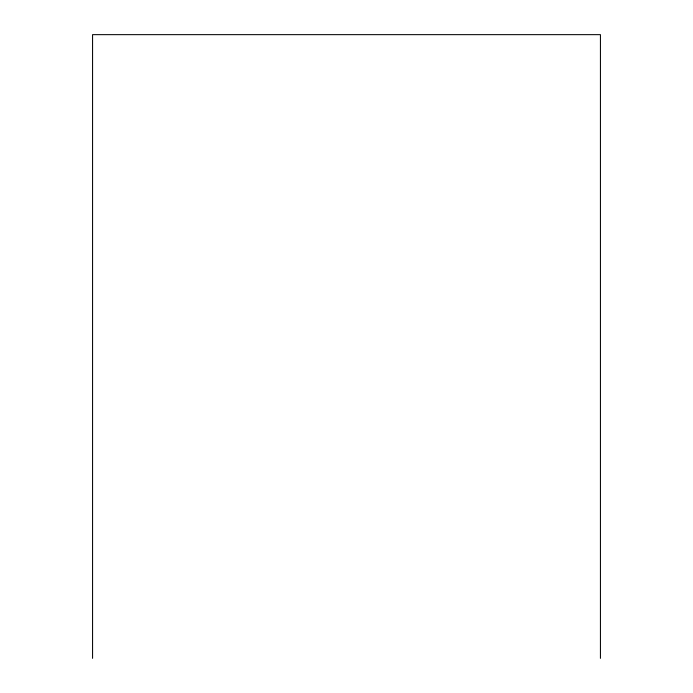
<?xml version="1.0" encoding="UTF-8"?>
<svg xmlns="http://www.w3.org/2000/svg" width="693" height="693" viewBox="0 0 693 693"><rect width="100%" height="100%" fill="white"/><g stroke="black" fill="none" stroke-linecap="round" stroke-linejoin="round"><path stroke-width="1.04" d="M600.433 658.35L600.433 34.65L92.567 34.65L92.567 658.35"/></g></svg>
